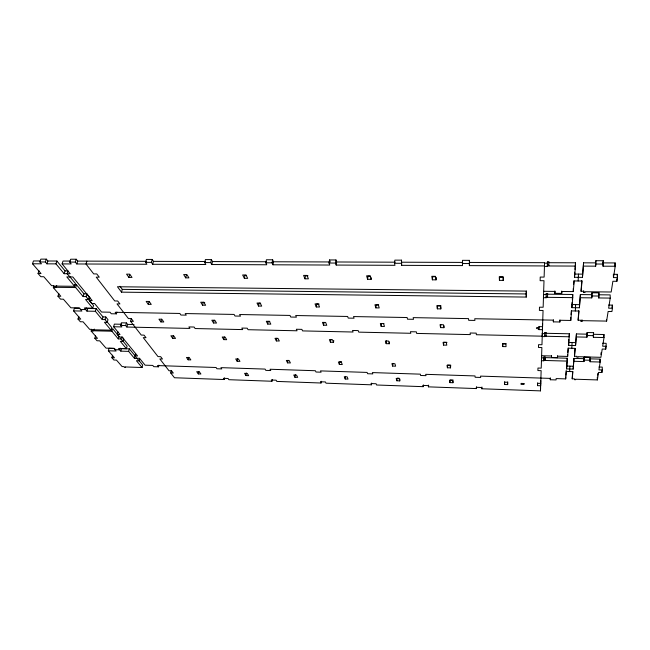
<?xml version="1.0" encoding="UTF-8"?>
<svg xmlns="http://www.w3.org/2000/svg" width="650" height="650" viewBox="0 0 650 650"><rect width="100%" height="100%" fill="white"/><g stroke="black" fill="none" stroke-linecap="round" stroke-linejoin="round"><path stroke-width="0.97" d="M553.386 319.841L553.361 321.864L559.869 321.986L559.975 320.263L570.773 320.458L570.773 317.395M598.731 297.952L598.683 294.775L610.155 294.905L610.228 298.09L598.731 297.952L598.942 292.858L591.988 292.784L591.752 294.702L580.385 294.572L579.386 307.775L571.886 307.661L572.057 302.534M572.081 342.526L571.813 348.286M598.894 366.99L602.241 367.096L602.298 369.972L601.876 372.531L598.536 372.426L597.358 379.925L575.664 379.218L575.608 379.714L574.446 379.673L574.527 378.877L572.195 378.804L572.65 371.491M572.756 297.635L572.756 294.483L547.592 294.198L547.617 293.516L546.26 293.499L546.219 294.604L543.522 294.572L543.465 297.7L546.171 297.741L546.211 296.636L547.568 296.652L547.544 297.334L572.756 297.635L571.886 307.661M551.509 355.558L551.484 357.484L557.521 357.646L557.619 356.159L567.645 356.428L567.653 354.494M593.393 337.309L593.361 334.295L603.964 334.523L604.021 337.545L593.393 337.309L593.58 332.654L587.145 332.516L586.942 334.165L576.428 333.938L575.559 345.564L568.604 345.394L568.864 339.56M568.604 345.394L569.359 333.791L546.049 333.296L546.073 332.711L544.822 332.678L544.781 333.629L542.279 333.58M569.871 366.137L569.628 371.54M550.331 377.886L550.306 379.746L556.059 379.933L556.148 378.584L565.695 378.893L565.703 377.024M590.078 361.741L590.054 358.841L600.121 359.117L600.169 362.026L590.078 361.741L590.249 357.354L584.139 357.183L583.96 358.67L573.966 358.394L573.178 369.094L566.564 368.899L566.914 362.131M567.239 361.099L567.255 358.215L545.098 357.606L545.049 360.474L567.239 361.099L566.564 368.899M559.869 321.986L559.878 319.954M554.897 290.973L554.872 293.337L561.738 293.41L561.754 291.037M557.521 357.646L557.546 355.721M545.049 360.474L545.114 357.077L543.92 357.045L543.839 360.774L541.458 360.701L541.507 357.841L543.887 357.906M546.171 297.741L546.26 293.499M569.351 336.781L546 336.269L546.073 332.711M146.632 261.332L77.691 261.097L76.212 259.228L70.639 259.212L69.737 262.072L75.311 262.096L76.797 263.965L146.868 264.257L145.592 262.356L146.372 259.423L152.189 259.439L151.418 262.373L152.677 264.282L205.806 264.509L204.709 262.567L205.4 259.594L211.404 259.61L210.73 262.592L211.811 264.534L266.736 264.769L265.834 262.795L266.419 259.773L272.626 259.789L272.058 262.819L272.943 264.794L329.753 265.037L329.054 263.031L329.526 259.951L335.961 259.967L335.498 263.055L336.172 265.062L394.964 265.314L394.493 263.274L394.842 260.138L401.505 260.162L401.619 265.338L462.499 265.598L462.483 260.333L469.381 260.358L469.593 262.438L544.529 262.689L544.464 266.419L547.324 266.427L547.422 261.942L548.86 261.942L548.779 265.964L575.494 266.077L575.486 262.795L548.827 262.706L548.86 261.942M547.544 297.334L547.617 293.516M543.839 360.774L543.92 357.045M542.295 333.214L542.222 336.546L544.733 336.602L544.822 332.678M171.324 370.492L170.739 372.97L174.452 377.748L224.153 379.535L223.348 378.324L228.085 378.495L228.881 379.697L271.96 381.249L271.261 380.023L276.128 380.201L276.803 381.42L321.027 383.004L320.466 381.777L325.455 381.956L326.007 383.183L371.434 384.816L370.996 383.573L376.131 383.752L376.545 384.995L423.215 386.669L422.923 385.418L428.188 385.604L428.464 386.856L476.426 388.578L476.288 387.311L481.707 387.506L481.829 388.773L540.491 390.877L540.548 388.148M540.784 380.624L540.654 385.751L537.526 385.645L537.582 382.899M542.498 326.698L542.441 329.696L538.915 329.623L538.98 326.625L542.539 326.69L542.596 323.684M537.526 385.645L537.582 383.281L540.735 383.386M538.915 329.623L538.939 328.729L537.672 328.705A1.276 0.601 1.1 0 1 536.413 328.079A1.276 0.601 1.1 0 1 537.696 327.502L538.972 327.527L538.988 326.625M526.256 297.074L526.256 291.111L117.447 286.756L121.501 292.151L526.256 297.074L526.346 290.964M540.491 390.877L541.141 370.662L537.899 370.565L537.964 368.038L541.222 368.136L541.872 347.547L538.476 347.457L538.541 344.671L541.962 344.752L543.059 310.481L539.394 310.424L539.476 307.182L543.156 307.239L544.001 280.711L540.134 280.686L540.223 277.071L544.123 277.095L544.472 265.939L469.381 265.623L469.381 260.358M507.642 384.613L507.544 382.257L504.449 382.159L504.562 384.507L507.642 384.613L507.747 381.883M547.422 261.942L547.381 263.177L544.521 263.169M544.733 336.602L544.765 335.652L546.024 335.684L546 336.269M547.324 266.427L547.373 265.192L548.811 265.2L548.779 265.964M545.098 357.606L545.114 357.077M504.562 384.507L504.668 381.777M502.694 346.572L502.564 343.801L505.919 343.882L506.041 346.653L502.694 346.572L502.816 343.679L506.155 343.761M503.238 280.386L503.376 277.225L499.59 277.201L499.444 280.361L503.238 280.386L503.084 276.803L499.265 276.778L499.444 280.361M481.829 388.773L481.926 386.986M550.306 379.746L550.379 378.398L480.553 376.114L480.691 377.455L475.15 377.268L474.996 375.936L425.701 374.327L425.994 375.651L420.607 375.473L420.298 374.156L372.369 372.588L372.808 373.896L367.575 373.726L367.12 372.418L320.499 370.898L321.084 372.19L315.989 372.019L315.396 370.727L270.034 369.249L270.749 370.533L265.793 370.37L265.07 369.086L220.919 367.648L221.756 368.916L216.929 368.761L216.084 367.494L157.463 365.576L158.454 366.827L158.86 365.17M551.484 357.484L551.558 355.997L541.613 355.729M553.361 321.864L553.451 320.141L474.752 318.736L474.923 320.426L468.699 320.312L468.504 318.622L413.173 317.631L413.538 319.304L407.509 319.191L407.119 317.525L353.511 316.566L354.063 318.207L348.221 318.102L347.644 316.461L295.685 315.526L296.416 317.151L290.745 317.054L289.998 315.429L239.606 314.527L240.5 316.127L234.999 316.03L234.097 314.429L185.201 313.552L186.249 315.136L180.911 315.039L179.855 313.454L115.172 312.301L116.407 313.852L116.903 312.057M554.872 293.337L554.97 291.411L543.668 291.298M476.426 388.578L476.531 386.791M469.381 265.623L469.593 262.438M561.738 293.41L561.868 291.493L573.276 291.606L574.202 280.954L582.091 281.019L581.059 291.257L583.846 291.289L583.724 292.419L585.122 292.435L585.203 291.736L611.187 292.012L612.877 281.263L616.891 281.296L617.5 277.615L617.411 274.341L613.372 274.316L613.454 277.582L617.5 277.615M452.952 382.72L452.571 380.396L449.556 380.291L449.954 382.623L452.952 382.72L453.074 380.933M450.515 367.876L450.71 365.121L447.622 365.032L447.419 367.778L450.515 367.876L450.109 365.389L446.997 365.3L447.419 367.778M449.954 382.623L450.149 379.933L453.139 380.039M443.909 327.689L443.43 324.748L440.058 324.683L440.562 327.616L443.909 327.689L444.064 325.739M443.544 345.093L443.081 342.363L446.339 342.444L446.786 345.174L443.544 345.093L443.763 342.249L446.997 342.331M440.562 327.616L440.789 324.699M440.822 308.888L440.31 305.727L436.808 305.679L437.352 308.839L440.822 308.888L440.984 306.898M437.352 308.839L437.596 305.849L441.066 305.898M436.061 279.858L435.476 276.331L431.787 276.299L432.388 279.825L436.061 279.858L436.256 277.526M428.464 386.856L428.618 385.092M565.793 375.156L566.191 370.467M567.084 360.173L567.255 358.215M567.734 352.601L568.133 348.01M569.116 336.676L569.359 333.791M571.025 314.519L571.358 310.692M572.317 299.512L572.756 294.483M573.609 284.546L573.95 280.654M603.046 266.191L602.981 262.892L615.152 262.933L615.241 266.24L603.046 266.191L603.273 260.739L595.896 260.715L595.628 262.868L583.578 262.827L582.465 277.363L574.519 277.306L574.681 272.196M574.925 269.376L575.486 262.795M432.388 279.825L432.664 276.721L435.402 276.746M423.215 386.669L423.361 384.914M565.695 378.893L566.345 371.434L572.918 371.637L572.195 378.804M567.645 356.428L568.36 348.205L575.274 348.376L574.478 356.273L576.924 356.338L576.834 357.216L578.061 357.248L578.118 356.712L600.909 357.329L602.217 349.042L605.727 349.131L606.19 346.304L606.133 343.322L602.607 343.241M570.773 320.458L571.602 310.919L579.053 311.033L578.126 320.198L580.767 320.239L580.661 321.254L581.977 321.279L582.051 320.653L606.613 321.092L608.124 311.488L611.91 311.545L612.454 308.254L612.381 305.11L608.571 305.061M574.519 277.306L575.494 266.077M575.323 310.976L575.624 304.598M578.142 280.987L578.476 274.097M399.766 380.884L399.116 378.576L396.191 378.479L396.858 380.786L399.766 380.884L399.945 379.121M573.178 369.094L573.966 358.394M574.974 348.4L574.478 356.273M575.559 345.564L576.428 333.938M578.768 310.684L578.126 320.198M579.386 307.775L580.385 294.572M581.791 280.597L581.059 291.257M582.465 277.363L583.578 262.827M396.858 380.786L397.126 378.137L399.067 378.202M392.624 366.096L391.909 363.634L394.932 363.732L395.623 366.186L392.624 366.096L392.909 363.391M401.619 265.338L401.505 260.162M389.301 343.744L388.537 341.047L385.377 340.966L386.157 343.671L389.301 343.744L389.504 341.876M386.157 343.671L386.466 340.868M383.614 323.578L384.434 326.479L381.184 326.414L381.509 323.537M371.434 384.816L371.637 383.077M375.838 307.881L374.944 304.769L378.324 304.817L379.21 307.938L375.838 307.881L376.196 304.939L378.714 304.98M573.966 361.286L583.976 361.571L584.139 357.183M576.436 336.936L586.966 337.171L587.145 332.516M580.401 297.733L591.793 297.871L591.988 292.784M583.602 266.11L595.676 266.159L595.896 260.715M371.142 279.338L370.167 275.868L366.6 275.844L367.599 279.305L371.142 279.338L371.337 277.81M367.599 279.305L367.989 276.258L370.646 276.274M345.199 378.999L344.281 376.716L347.124 376.813L348.026 379.096L345.199 378.999L345.54 376.391M590.054 358.841L590.249 357.354M593.361 334.295L593.58 332.654M598.683 294.775L598.942 292.858M602.981 262.892L603.273 260.739M339.357 364.455L338.382 362.026L341.315 362.115L342.274 364.553L339.357 364.455L339.723 361.79L341.664 361.847M333.507 342.355L332.451 339.69L329.379 339.609L330.452 342.282L333.507 342.355L333.767 340.519M330.452 342.282L330.85 339.527M321.027 383.004L321.279 381.298M336.172 265.062L336.627 261.983L335.961 259.967M323.602 325.236L322.457 322.376L325.626 322.441L326.763 325.301L323.602 325.236L324.033 322.416M316.266 306.963L315.031 303.891L318.313 303.94L319.524 307.011L316.266 306.963L316.721 304.07L319.158 304.102M597.61 375.213L597.903 373.327M599.666 362.066L600.121 359.117M600.86 354.396L601.153 352.544M603.509 337.431L603.964 334.523M614.559 266.727L615.152 262.933M600.169 362.026L598.934 369.866L602.298 369.972M604.021 337.545L602.656 346.223L606.19 346.304M610.228 298.09L608.636 308.197L612.454 308.254M613.454 277.582L615.241 266.24M294.921 377.26L293.759 375.001L296.53 375.091L297.676 377.358L294.921 377.26L295.336 374.692M611.975 307.588L612.381 305.11M617.11 276.193L617.411 274.341M304.964 278.809L303.591 275.397L307.036 275.421L308.384 278.834L304.964 278.809L305.459 275.811L308.027 275.827M287.56 362.863L286.333 360.457L289.185 360.547L290.404 362.952L287.56 362.863L288.007 360.238M271.96 381.249L272.252 379.559M276.356 340.933L275.007 338.301L277.989 338.374L279.321 341.006L276.356 340.933L276.835 338.219M269.384 321.336L270.814 324.163L267.751 324.098L268.263 321.319M272.943 264.794L273.512 261.771L272.626 259.789M258.537 306.069L256.994 303.038L260.171 303.087L261.698 306.118L258.537 306.069L259.082 303.217L260.666 303.241M245.968 375.57L244.587 373.327L247.284 373.417L248.658 375.659L245.968 375.57L246.456 373.035M237.185 361.319L235.714 358.938L238.485 359.019L239.947 361.4L237.185 361.319L237.697 358.727M244.368 278.322L242.645 274.966L245.984 274.991L247.682 278.354L244.368 278.322L244.969 275.381L246.618 275.389M224.153 379.535L224.494 377.869M223.803 339.625L222.194 337.017L225.095 337.09L226.688 339.698L223.803 339.625L224.364 336.952M213.549 322.993L211.827 320.206L214.817 320.271L216.515 323.058L213.549 322.993L214.143 320.255M198.299 373.921L196.706 371.702L199.331 371.792L200.915 374.01L198.299 373.921L198.843 371.418M202.572 305.199L200.728 302.209L203.816 302.258L205.636 305.248L202.572 305.199L203.206 302.396L204.734 302.421M211.811 264.534L212.485 261.56L211.404 259.61M188.151 359.808L186.461 357.451L189.158 357.533L190.84 359.897L188.151 359.808L188.736 357.256M185.713 277.859L183.674 274.552L186.899 274.576L188.923 277.883L185.713 277.859L186.412 274.958M172.729 338.358L170.877 335.782L173.688 335.847L175.532 338.431L172.729 338.358L173.363 335.725M160.916 321.929L158.941 319.174L161.834 319.231L163.8 321.986L160.916 321.929L161.59 319.231M112.58 355.233L111.897 357.727L113.904 360.019L116.472 360.1L122.111 366.576L123.939 366.632L124.564 367.356L125.474 367.388L125.093 366.941L142.041 367.51L142.675 365.032L138.929 360.498M142.041 367.51L136.411 360.726L139.011 360.807L139.653 358.304M158.454 366.827L153.798 366.673L152.791 365.422L145.121 365.178L139.498 358.312L136.882 358.231L134.964 355.899L135.614 353.381M148.289 304.354L146.169 301.413L149.159 301.454L151.263 304.403L148.289 304.354L149.004 301.6M134.501 358.426L135.151 355.916L129.317 348.839L121.517 348.619L120.835 351.146L128.643 351.374L134.501 358.426L137.109 358.507L139.011 360.807M128.643 351.374L129.317 348.839M152.677 264.282L153.449 261.357L152.189 259.439M120.835 351.146L118.584 348.489L126.433 348.709L127.108 346.166L122.249 340.267M126.433 348.709L120.331 341.364L123.029 341.437L123.719 338.861L122.176 336.976M542.238 336.18L476.369 334.734L476.206 333.133L470.137 333.003L470.316 334.604L416.658 333.418L416.309 331.841L410.418 331.711L410.792 333.287L358.751 332.142L358.231 330.59L352.519 330.46L353.064 332.02L302.575 330.907L301.884 329.371L296.343 329.249L297.05 330.785L248.048 329.704L247.203 328.185L241.824 328.071L242.686 329.591L195.106 328.543L194.114 327.039L188.89 326.926L189.889 328.429L126.872 327.039L127.579 324.399L126.417 322.912L121.396 322.806L120.673 325.455L121.859 326.934L113.628 326.747L114.359 324.114L121.664 324.269M170.739 372.97L173.314 373.059L171.608 370.849L169.024 370.76L159.827 358.938L162.476 359.019L160.664 356.679L158.007 356.598L143.252 337.626L146.006 337.691L144.032 335.132L141.261 335.067L130.561 321.303L131.276 318.63L128.44 318.573L117.008 303.875L119.925 303.916L117.666 300.991L114.733 300.95L96.224 277.144L99.271 277.168L96.777 273.934L93.714 273.918L86.003 264.006L86.873 261.129M123.029 341.437L120.965 338.934L121.428 337.212M126.872 327.039L125.702 325.561L126.417 322.912M120.169 348.132L119.714 349.822L114.977 349.692M118.259 338.869L118.966 336.286L112.629 328.599L111.906 331.216L118.259 338.869L120.965 338.934M134.964 355.899L137.589 355.981L122.111 337.098L119.389 337.033L117.293 334.482L117.999 331.882M111.897 357.727L114.473 357.809L108.355 350.789L109.054 348.27L114.863 348.433M128.911 277.404L126.571 274.146L129.699 274.17L132.023 277.428L128.911 277.404L129.699 274.552M121.501 292.151L122.281 289.364L119.974 286.268M111.906 331.216L93.787 330.793L92.893 329.761L111.044 330.176L111.767 327.559L106.998 321.774M107.25 322.311L107.989 319.662L105.771 316.956L102.976 316.899L96.135 308.604L87.766 308.457L86.97 311.139L95.355 311.285L102.221 319.556L105.016 319.613L107.25 322.311L104.463 322.254L111.044 330.176M105.016 319.613L105.771 316.956M102.221 319.556L102.976 316.899M108.355 350.789L116.106 351.016L113.831 348.359L106.039 348.14L99.669 340.827L97.013 340.754L94.835 338.268L95.566 335.701M93.787 330.793L94.291 329.062M95.355 311.285L96.135 308.604M94.835 338.268L97.5 338.341L91.146 331.045L91.642 329.314L89.684 329.371L83.086 321.807L80.34 321.75L77.992 319.069L78.78 316.436M86.97 311.139L84.329 308.011L92.755 308.157L93.543 305.459L88.181 298.951M116.407 313.852L111.272 313.763L110.021 312.203L101.579 312.057L94.591 303.526L91.707 303.477L89.31 300.576L90.123 297.854M92.755 308.157L85.572 299.512L88.473 299.553L89.278 296.822L86.856 293.865L83.956 293.824L76.472 284.765L74.531 284.741M86.182 307.791L85.654 309.579L80.567 309.489M88.473 299.553L86.036 296.603L86.856 293.865M86.036 296.603L83.127 296.562L83.956 293.824M77.992 319.069L80.746 319.126L73.58 310.903L74.392 308.23L79.934 308.327M83.127 296.562L75.627 287.527L76.472 284.765M75.627 287.527L56.136 287.316L55.079 286.089L74.604 286.301L75.457 283.53L69.485 276.283M76.797 263.965L77.691 261.097M75.311 262.096L76.212 259.228M73.58 310.903L81.9 311.049L79.227 307.929L70.866 307.783L63.375 299.187L60.523 299.146L57.956 296.221L58.817 293.507M70.111 261.072L63.026 261.048L62.108 263.9L70.184 273.748L64.147 273.707L65.041 270.896L56.908 261.032L47.873 260.999L46.312 259.139L40.836 259.123L39.886 261.958L41.47 263.811L32.5 263.778L33.459 260.951L40.422 260.975M56.136 287.316L56.721 285.48M57.956 296.221L60.824 296.262L53.324 287.658L53.909 285.829M64.147 273.707L55.981 263.876L56.908 261.032M55.981 263.876L46.938 263.835L45.37 261.983L46.312 259.139M46.938 263.835L47.873 260.999M53.324 287.658L55.413 287.682L53.69 285.699L51.594 285.675L43.794 276.729L40.836 276.705L38.049 273.528L38.976 270.733M153.449 261.357L205.489 261.536M212.485 261.56L266.297 261.747M273.512 261.771L330.224 261.958M336.627 261.983L395.314 262.186M401.952 262.21L462.719 262.413M39.886 261.958L45.37 261.983M145.592 262.356L151.418 262.373M204.709 262.567L210.73 262.592M265.834 262.795L272.058 262.819M329.054 263.031L335.498 263.055M394.493 263.274L401.164 263.299M462.264 263.526L469.17 263.551M595.936 264.022L603.338 264.046M62.108 263.9L71.232 263.941L69.737 262.072M65.041 270.896L68.055 270.912L67.161 273.731L69.81 276.933M574.519 274.072L582.441 274.129M38.049 273.528L41.015 273.544L32.5 263.778M54.559 286.691L55.608 286.707M122.281 289.364L526.346 293.954M592.02 295.961L598.991 296.043M571.886 304.549L579.369 304.655M89.31 300.576L92.211 300.617L72.816 276.957L66.812 276.908L74.604 286.301M269.791 321.352L266.313 321.279L267.751 324.098M383.947 323.586L380.348 323.513L381.184 326.414M130.561 321.303L133.396 321.368L131.284 318.63M127.579 324.399L134.022 324.537M120.673 325.455L125.702 325.561M587.169 335.53L593.621 335.668M92.365 330.257L93.34 330.281M91.146 331.045L93.096 331.094L91.634 329.412M568.612 342.444L575.551 342.607M117.293 334.482L120.022 334.547L113.628 326.747M584.155 360.092L590.281 360.262M543.871 359.913L545.066 359.946M566.572 366.048L573.178 366.234M329.526 259.951L329.989 261.292M616.826 278.858L616.891 281.296M606.58 319.548L606.613 321.092M605.67 346.158L605.727 349.131M601.843 370.614L601.876 372.531M595.628 262.868L595.676 266.159M597.317 377.098L597.358 379.925M591.752 294.702L591.793 297.871M586.942 334.165L586.966 337.171M583.716 290.826L583.724 292.419M583.96 358.67L583.976 361.571M581.969 319.743L581.977 321.279M573.276 288.429L573.276 291.606M523.989 383.508L521.04 383.402L521.056 384.394L523.989 384.499L523.989 383.508"/></g></svg>
